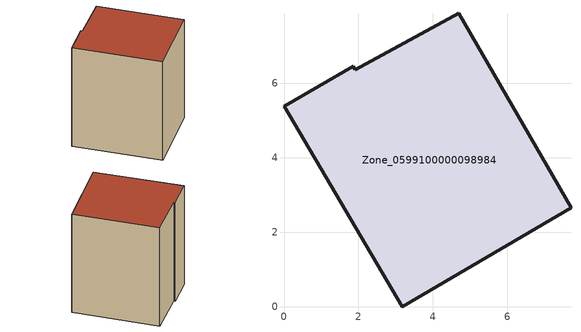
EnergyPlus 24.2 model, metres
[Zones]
Zone_0599100000098984
 floor ground (C_G): 4.69,7.88 7.71,2.66 3.17,0 0,5.38 1.86,6.46 1.91,6.36 z0.51
 wall outside (C_F): 3.17,0 7.71,2.66 4.69,7.88 1.91,6.36 1.86,6.46 0,5.38 3.17,0 z0.51:8.27
 roof outside (C_R): 7.71,2.66 4.69,7.88 1.91,6.36 1.86,6.46 0,5.38 3.17,0 z8.27
[BUILDING]
Pand.0599100000098984: North Axis=0; Terrain=City; Loads Convergence Tolerance Value=0.04; Temperature Convergence Tolerance Value=0.4; Solar Distribution=FullExterior; Maximum Number of Warmup Days=25; Minimum Number of Warmup Days=1
[Site:Location]
Rotterdam.The.Hague.AP_ZH_NLD Design_Conditions: Latitude=51.96; Longitude=4.45; Time Zone=1; Elevation=-4.5
[SITE:GROUNDTEMPERATURE:BUILDINGSURFACE]
18, 18, 18, 18, 18, 18, 18, 18, 18, 18, 18, 18
[MATERIAL] Thermal Absorptance=0.9; Solar Absorptance=0.7; Visible Absorptance=0.7
Name | Roughness | Thickness | Conductivity | Density | Specific Heat
G.TC.1946 | MediumSmooth | 0.15 | 1 | 540 | 1210
F.TC.1946 | Rough | 0.3 | 0.857143 | 1920 | 840
R.TC.1946 | MediumRough | 0.2 | 0.909091 | 1500 | 1000
[CONSTRUCTION]
C_G: G.TC.1946
C_F: F.TC.1946
C_R: R.TC.1946
[ZONE]
Zone_0599100000098984: Type=1; Multiplier=1; Ceiling Height=Autocalculate; Volume=Autocalculate; Floor Area=autocalculate; Part of Total Floor Area=Yes
[ZONEINFILTRATION:DESIGNFLOWRATE]
Infil_Zone_0599100000098984: Zone or ZoneList or Space or SpaceList=Zone_0599100000098984; Schedule=AlwaysOn; Design Flow Rate Calculation Method=Flow/Area; Flow Rate per Floor Area=0.003; Constant Term Coefficient=1; Temperature Term Coefficient=0; Velocity Term Coefficient=0; Velocity Squared Term Coefficient=0
[HVACTEMPLATE:ZONE:IDEALLOADSAIRSYSTEM]
Zone_0599100000098984: Maximum Heating Supply Air Temperature=50; Minimum Cooling Supply Air Temperature=13; Maximum Heating Supply Air Humidity Ratio=0.0156; Minimum Cooling Supply Air Humidity Ratio=0.0077; Heating Limit=NoLimit; Cooling Limit=NoLimit; Dehumidification Control Type=ConstantSensibleHeatRatio; Cooling Sensible Heat Ratio=0.7; Dehumidification Setpoint=60; Humidification Control Type=None; Humidification Setpoint=30; Outdoor Air Method=None; Outdoor Air Flow Rate per Person=0.00944; Outdoor Air Flow Rate per Zone Floor Area=0; Outdoor Air Flow Rate per Zone=0; Demand Controlled Ventilation Type=None; Outdoor Air Economizer Type=NoEconomizer; Heat Recovery Type=None; Sensible Heat Recovery Effectiveness=0.7; Latent Heat Recovery Effectiveness=0.65
[ZONECONTROL:THERMOSTAT]
ThermostatControl_Zone_0599100000098984: Zone or ZoneList=Zone_0599100000098984; Control Type Schedule=DualSetpointControlType; Control 1=Thermostat_Zone_0599100000098984; Temperature Difference Between Cutout And Setpoint=0
[THERMOSTATSETPOINT:DUALSETPOINT]
Thermostat_Zone_0599100000098984: Heating Setpoint Temperature Schedule=HeatingSetpoint_Zone_0599100000098984; Cooling Setpoint Temperature Schedule=CoolingSetpoint_Zone_0599100000098984
[SCHEDULE:COMPACT]
HeatingSetpoint_Zone_0599100000098984: Through: 12/31, For: AllDays, Until: 24:00, 21
CoolingSetpoint_Zone_0599100000098984: Through: 12/31, For: AllDays, Until: 24:00, 24
DualSetpointControlType: Through: 12/31, For: AllDays, Until: 24:00, 4
AlwaysOn: Through: 12/31, For: AllDays, Until: 24:00, 1
